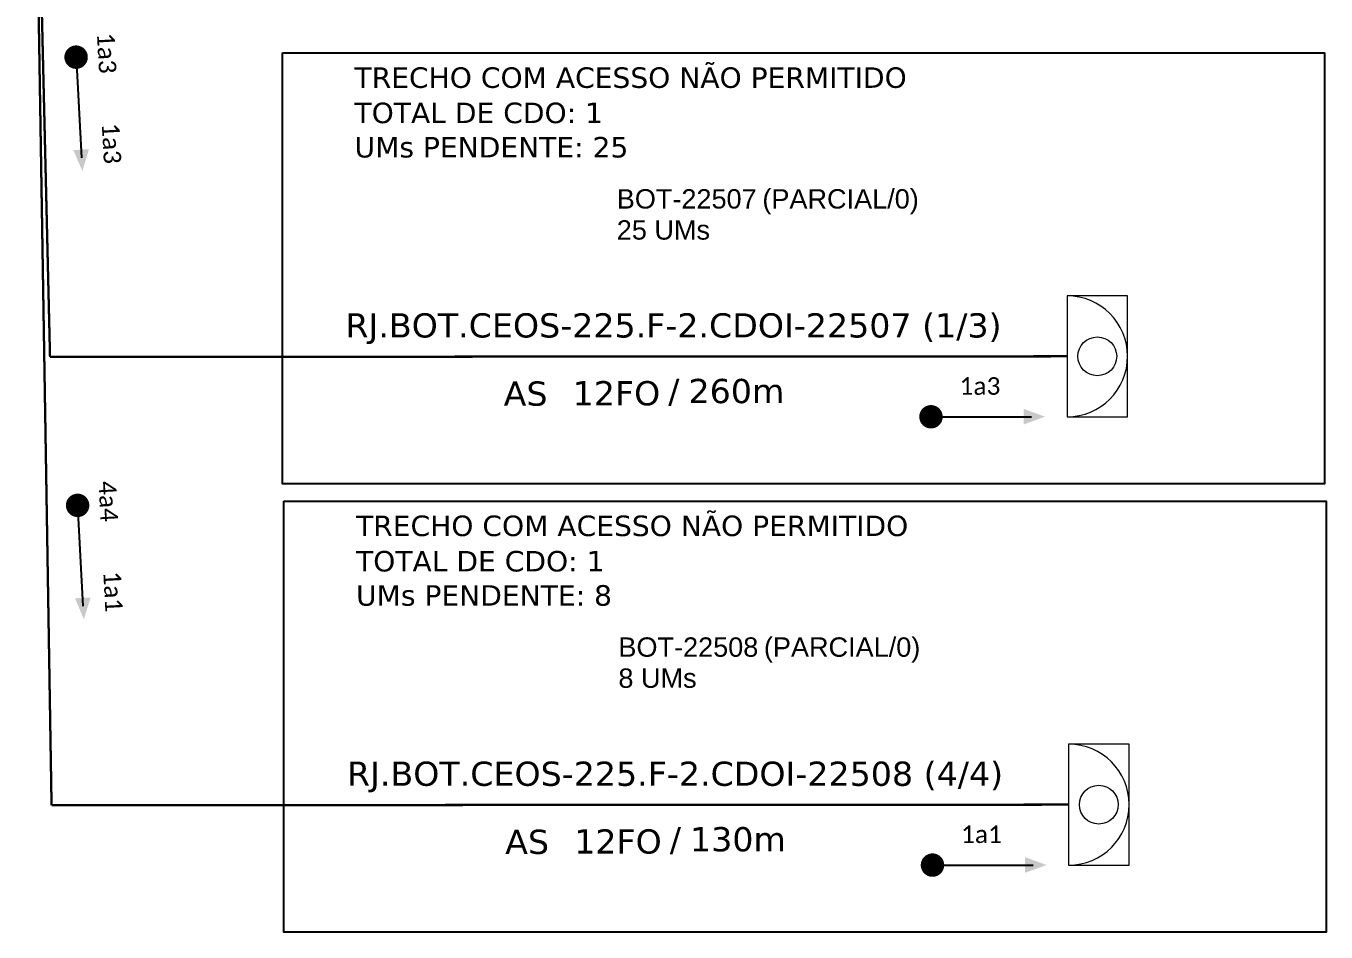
# Model space of a CAD drawing. Header units: metres. Extents: x -8.6 to 50.4, y -1.3 to 40.4.
# Drawn here: x 1.1081 to 1.2191, y -0.8063 to -0.729 of the extents above; entities that cross this region are included whole.
import ezdxf
from ezdxf.enums import TextEntityAlignment as Align

# ---------------------------------------------------------------- set-up
doc = ezdxf.new("R2010")
doc.units = ezdxf.units.M
for name, color, linetype, lineweight in [("20.0-LEGENDA DOS CDO'S", 1, 'Continuous', 0), ('20.1-CDO_INTERIOR', 1, 'Continuous', 0), ('40.1-ETIQUETAS', 1, 'Continuous', 20)]:
    doc.layers.add(name, color=color, linetype=linetype, lineweight=lineweight)
doc.layers.add('CAP a instalar', color=1, linetype='Continuous')
doc.layers.add('SETA', color=7, linetype='Continuous')
doc.styles.add('ARIAL', font='arial.ttf')
doc.styles.add('siredit', font='verdana.ttf')
doc.styles.get("Standard").update_dxf_attribs({"font": 'arial.ttf'})

# ---------------------------------------------------------------- blocks, each defined once
blk = doc.blocks.new('ETIQUETA_RS5F')
at = {"layer": '40.1-ETIQUETAS', "color": 0, "style": 'siredit'}
blk.add_text('/', height=1.5, dxfattribs=at).set_placement((1.549, -1.954), align=Align.MIDDLE_RIGHT)
for tag, p in [('ETIQUETA_R_PRIMARIA', (1.183, 4.104)), ('ETIQUETA_R_SECUNDARIA', (1.183, 2.104)), ('F_ATIVAS/F_MORTAS', (1.112, -4.245))]:
    blk.add_attdef(tag, text='', height=1.5, dxfattribs=at).set_placement(p, align=Align.MIDDLE_CENTER)
for tag, p in [('TIPO_CABO', (-6.616, -2.115)), ('CAP_CABO', (0.367, -2.093))]:
    blk.add_attdef(tag, text='', height=1.5, dxfattribs=at).set_placement(p, align=Align.MIDDLE_RIGHT)
blk.add_attdef('METROS', text='', height=1.5, dxfattribs=at).set_placement((2.112, -1.954), align=Align.MIDDLE_LEFT)
for tag, p in [('FUSÃO_1', (0.818, -8.387)), ('FUSÃO_2', (0.818, -10.599)), ('FUSÃO_3', (0.818, -12.933)), ('FUSÃO_4', (0.818, -15.144)), ('FUSÃO_5', (0.818, -17.159))]:
    blk.add_attdef(tag, text='', height=1.5, dxfattribs=at).set_placement(p, align=Align.CENTER)
blk = doc.blocks.new('CDOI_INT')
at = {"layer": '20.1-CDO_INTERIOR', "color": 0, "lineweight": 18}
blk.add_lwpolyline([(4.25, -4.25), (4.25, 4.25), (0, 4.25), (0, -4.25)], close=True, dxfattribs=at)
blk.add_circle((2.125, 0), 1.36, dxfattribs=at)
blk.add_arc((0, 0), 4.25, 270, 90, dxfattribs=at)
at = {"layer": "20.0-LEGENDA DOS CDO'S", "color": 0, "style": 'ARIAL'}
for tag, p in [('CDO_N', (-0.083, 10.381)), ('SPLITER_1', (21.177, 10.381)), ('SPLITER_2', (21.194, 8.682)), ('SURVEY', (-0.078, 8.2)), ('SAP', (-0.083, 6.227)), ('1:XX', (5.944, -2.215)), ('UMS', (5.944, -4.243))]:
    blk.add_attdef(tag, p, '', height=1.36, dxfattribs=at)
blk.add_attdef('FIBRAS_UTILIZADAS', text='', height=1.36, dxfattribs=at).set_placement((15.339, 10.381), align=Align.CENTER)

msp = doc.modelspace()

# ---------------------------------------------------------------- linework, layer by layer
at = {"const_width": 0.001}
for points in [[(1.11239, -0.73116, 1), (1.11244, -0.73216, 1)], [(1.11239, -0.73116, 1), (1.11244, -0.73216, 1)], [(1.11239, -0.73116, 1), (1.11244, -0.73216, 1)], [(1.11239, -0.73116, 1), (1.11244, -0.73216, 1)], [(1.18486, -0.76235, 1), (1.18586, -0.76235, 1)], [(1.18486, -0.76235, 1), (1.18586, -0.76235, 1)], [(1.18486, -0.76235, 1), (1.18586, -0.76235, 1)], [(1.18486, -0.76235, 1), (1.18586, -0.76235, 1)], [(1.11252, -0.76941, 1), (1.11257, -0.77041, 1)], [(1.11252, -0.76941, 1), (1.11257, -0.77041, 1)], [(1.11252, -0.76941, 1), (1.11257, -0.77041, 1)], [(1.11252, -0.76941, 1), (1.11257, -0.77041, 1)], [(1.18499, -0.80061, 1), (1.18599, -0.80061, 1)], [(1.18499, -0.80061, 1), (1.18599, -0.80061, 1)], [(1.18499, -0.80061, 1), (1.18599, -0.80061, 1)], [(1.18499, -0.80061, 1), (1.18599, -0.80061, 1)]]:
    msp.add_lwpolyline(points, format="xyb", close=True, dxfattribs=at)
at = {"color": 3}
for points in [[(1.13002, -0.73129), (1.21893, -0.73129), (1.21893, -0.76806), (1.13002, -0.76806)], [(1.13002, -0.73129), (1.21893, -0.73129), (1.21893, -0.76806), (1.13002, -0.76806)], [(1.13002, -0.73129), (1.21893, -0.73129), (1.21893, -0.76806), (1.13002, -0.76806)], [(1.13002, -0.73129), (1.21893, -0.73129), (1.21893, -0.76806), (1.13002, -0.76806)], [(1.13015, -0.76955), (1.21907, -0.76955), (1.21907, -0.80632), (1.13015, -0.80632)], [(1.13015, -0.76955), (1.21907, -0.76955), (1.21907, -0.80632), (1.13015, -0.80632)], [(1.13015, -0.76955), (1.21907, -0.76955), (1.21907, -0.80632), (1.13015, -0.80632)], [(1.13015, -0.76955), (1.21907, -0.76955), (1.21907, -0.80632), (1.13015, -0.80632)]]:
    msp.add_lwpolyline(points, close=True, dxfattribs=at)
at = {"layer": 'CAP a instalar', "color": 8, "ltscale": 5, "const_width": 0.0002}
for points in [[(1.10824, -0.67491), (1.11019, -0.75724)], [(1.10824, -0.67491), (1.11019, -0.75724)], [(1.10824, -0.67491), (1.11019, -0.75724)], [(1.10824, -0.67491), (1.11019, -0.75724)], [(1.10836, -0.67498), (1.11032, -0.7955)], [(1.10836, -0.67498), (1.11032, -0.7955)], [(1.10836, -0.67498), (1.11032, -0.7955)], [(1.10836, -0.67498), (1.11032, -0.7955)], [(1.11019, -0.75724), (1.19697, -0.75719)], [(1.11019, -0.75724), (1.19697, -0.75719)], [(1.11019, -0.75724), (1.19697, -0.75719)], [(1.11019, -0.75724), (1.19697, -0.75719)], [(1.11032, -0.7955), (1.1971, -0.79545)], [(1.11032, -0.7955), (1.1971, -0.79545)], [(1.11032, -0.7955), (1.1971, -0.79545)], [(1.11032, -0.7955), (1.1971, -0.79545)]]:
    msp.add_lwpolyline(points, dxfattribs=at)
at = {"layer": 'SETA'}
for points in [[(1.11241, -0.73166), (1.11287, -0.74024)], [(1.11241, -0.73166), (1.11287, -0.74024)], [(1.11241, -0.73166), (1.11287, -0.74024)], [(1.11241, -0.73166), (1.11287, -0.74024)], [(1.18536, -0.76235), (1.19395, -0.76235)], [(1.18536, -0.76235), (1.19395, -0.76235)], [(1.18536, -0.76235), (1.19395, -0.76235)], [(1.18536, -0.76235), (1.19395, -0.76235)], [(1.11254, -0.76991), (1.113, -0.7785)], [(1.11254, -0.76991), (1.113, -0.7785)], [(1.11254, -0.76991), (1.113, -0.7785)], [(1.11254, -0.76991), (1.113, -0.7785)], [(1.18549, -0.80061), (1.19408, -0.80061)], [(1.18549, -0.80061), (1.19408, -0.80061)], [(1.18549, -0.80061), (1.19408, -0.80061)], [(1.18549, -0.80061), (1.19408, -0.80061)]]:
    msp.add_lwpolyline(points, dxfattribs=at)
for points in [[(1.11351, -0.73952), (1.11295, -0.74138), (1.11218, -0.73959)], [(1.11351, -0.73952), (1.11295, -0.74138), (1.11218, -0.73959)], [(1.11351, -0.73952), (1.11295, -0.74138), (1.11218, -0.73959)], [(1.11351, -0.73952), (1.11295, -0.74138), (1.11218, -0.73959)], [(1.19326, -0.76167), (1.19509, -0.76234), (1.19326, -0.76301)], [(1.19326, -0.76167), (1.19509, -0.76234), (1.19326, -0.76301)], [(1.19326, -0.76167), (1.19509, -0.76234), (1.19326, -0.76301)], [(1.19326, -0.76167), (1.19509, -0.76234), (1.19326, -0.76301)], [(1.11365, -0.77777), (1.11308, -0.77964), (1.11232, -0.77784)], [(1.11365, -0.77777), (1.11308, -0.77964), (1.11232, -0.77784)], [(1.11365, -0.77777), (1.11308, -0.77964), (1.11232, -0.77784)], [(1.11365, -0.77777), (1.11308, -0.77964), (1.11232, -0.77784)], [(1.19339, -0.79993), (1.19523, -0.8006), (1.19339, -0.80126)], [(1.19339, -0.79993), (1.19523, -0.8006), (1.19339, -0.80126)], [(1.19339, -0.79993), (1.19523, -0.8006), (1.19339, -0.80126)], [(1.19339, -0.79993), (1.19523, -0.8006), (1.19339, -0.80126)]]:
    msp.add_solid(points, dxfattribs=at)

# ---------------------------------------------------------------- block references
at = {"layer": 'CAP a instalar', "color": 8, "ltscale": 5}
ref = msp.add_blockref('CDOI_INT', (1.19697, -0.75719), dxfattribs=dict(at, xscale=0.00121541625498503, yscale=0.00121541625498503, zscale=0.00121541625498503))
ref.add_attrib('CDO_N', 'BOT-22507', (1.15855, -0.74458), dxfattribs={"layer": "20.0-LEGENDA DOS CDO'S", "color": 0, "height": 0.001653, "style": 'ARIAL'})
ref.add_attrib('FIBRAS_UTILIZADAS', '         (PARCIAL/0)', dxfattribs={"layer": "20.0-LEGENDA DOS CDO'S", "color": 0, "height": 0.0016533, "style": 'ARIAL'}).set_placement((1.17476, -0.74458), align=Align.CENTER)
ref.add_attrib('SURVEY', '25 UMs', (1.15855, -0.74723), dxfattribs={"layer": "20.0-LEGENDA DOS CDO'S", "color": 0, "height": 0.001653, "style": 'ARIAL'})
ref = msp.add_blockref('CDOI_INT', (1.19697, -0.75719), dxfattribs=dict(at, xscale=0.00121541625498503, yscale=0.00121541625498503, zscale=0.00121541625498503))
ref.add_attrib('CDO_N', 'BOT-22507', (1.15855, -0.74458), dxfattribs={"layer": "20.0-LEGENDA DOS CDO'S", "color": 0, "height": 0.001653, "style": 'ARIAL'})
ref.add_attrib('FIBRAS_UTILIZADAS', '         (PARCIAL/0)', dxfattribs={"layer": "20.0-LEGENDA DOS CDO'S", "color": 0, "height": 0.0016533, "style": 'ARIAL'}).set_placement((1.17476, -0.74458), align=Align.CENTER)
ref.add_attrib('SURVEY', '25 UMs', (1.15855, -0.74723), dxfattribs={"layer": "20.0-LEGENDA DOS CDO'S", "color": 0, "height": 0.001653, "style": 'ARIAL'})
ref = msp.add_blockref('CDOI_INT', (1.19697, -0.75719), dxfattribs=dict(at, xscale=0.00121541625498503, yscale=0.00121541625498503, zscale=0.00121541625498503))
ref.add_attrib('CDO_N', 'BOT-22507', (1.15855, -0.74458), dxfattribs={"layer": "20.0-LEGENDA DOS CDO'S", "color": 0, "height": 0.001653, "style": 'ARIAL'})
ref.add_attrib('FIBRAS_UTILIZADAS', '         (PARCIAL/0)', dxfattribs={"layer": "20.0-LEGENDA DOS CDO'S", "color": 0, "height": 0.0016533, "style": 'ARIAL'}).set_placement((1.17476, -0.74458), align=Align.CENTER)
ref.add_attrib('SURVEY', '25 UMs', (1.15855, -0.74723), dxfattribs={"layer": "20.0-LEGENDA DOS CDO'S", "color": 0, "height": 0.001653, "style": 'ARIAL'})
ref = msp.add_blockref('CDOI_INT', (1.19697, -0.75719), dxfattribs=dict(at, xscale=0.00121541625498503, yscale=0.00121541625498503, zscale=0.00121541625498503))
ref.add_attrib('CDO_N', 'BOT-22507', (1.15855, -0.74458), dxfattribs={"layer": "20.0-LEGENDA DOS CDO'S", "color": 0, "height": 0.001653, "style": 'ARIAL'})
ref.add_attrib('FIBRAS_UTILIZADAS', '         (PARCIAL/0)', dxfattribs={"layer": "20.0-LEGENDA DOS CDO'S", "color": 0, "height": 0.0016533, "style": 'ARIAL'}).set_placement((1.17476, -0.74458), align=Align.CENTER)
ref.add_attrib('SURVEY', '25 UMs', (1.15855, -0.74723), dxfattribs={"layer": "20.0-LEGENDA DOS CDO'S", "color": 0, "height": 0.001653, "style": 'ARIAL'})
ref = msp.add_blockref('ETIQUETA_RS5F', (1.16176, -0.75745), dxfattribs=dict(at, xscale=0.001378472709545349, yscale=0.001378472709545349, zscale=0.001378472709545349))
ref.add_attrib('ETIQUETA_R_SECUNDARIA', 'RJ.BOT.CEOS-225.F-2.CDOI-22507 (1/3)', dxfattribs={"layer": '40.1-ETIQUETAS', "color": 0, "height": 0.0020677, "style": 'siredit'}).set_placement((1.16339, -0.75455), align=Align.MIDDLE_CENTER)
ref.add_attrib('TIPO_CABO', 'AS', dxfattribs={"layer": '40.1-ETIQUETAS', "color": 0, "height": 0.002068, "style": 'siredit'}).set_placement((1.15264, -0.76037), align=Align.MIDDLE_RIGHT)
ref.add_attrib('CAP_CABO', '12FO', dxfattribs={"layer": '40.1-ETIQUETAS', "color": 0, "height": 0.002068, "style": 'siredit'}).set_placement((1.16226, -0.76034), align=Align.MIDDLE_RIGHT)
ref.add_attrib('METROS', '260m', dxfattribs={"layer": '40.1-ETIQUETAS', "color": 0, "height": 0.002068, "style": 'siredit'}).set_placement((1.16467, -0.76015), align=Align.MIDDLE_LEFT)
ref = msp.add_blockref('ETIQUETA_RS5F', (1.16176, -0.75745), dxfattribs=dict(at, xscale=0.001378472709545349, yscale=0.001378472709545349, zscale=0.001378472709545349))
ref.add_attrib('ETIQUETA_R_SECUNDARIA', 'RJ.BOT.CEOS-225.F-2.CDOI-22507 (1/3)', dxfattribs={"layer": '40.1-ETIQUETAS', "color": 0, "height": 0.0020677, "style": 'siredit'}).set_placement((1.16339, -0.75455), align=Align.MIDDLE_CENTER)
ref.add_attrib('TIPO_CABO', 'AS', dxfattribs={"layer": '40.1-ETIQUETAS', "color": 0, "height": 0.002068, "style": 'siredit'}).set_placement((1.15264, -0.76037), align=Align.MIDDLE_RIGHT)
ref.add_attrib('CAP_CABO', '12FO', dxfattribs={"layer": '40.1-ETIQUETAS', "color": 0, "height": 0.002068, "style": 'siredit'}).set_placement((1.16226, -0.76034), align=Align.MIDDLE_RIGHT)
ref.add_attrib('METROS', '260m', dxfattribs={"layer": '40.1-ETIQUETAS', "color": 0, "height": 0.002068, "style": 'siredit'}).set_placement((1.16467, -0.76015), align=Align.MIDDLE_LEFT)
ref = msp.add_blockref('ETIQUETA_RS5F', (1.16176, -0.75745), dxfattribs=dict(at, xscale=0.001378472709545349, yscale=0.001378472709545349, zscale=0.001378472709545349))
ref.add_attrib('ETIQUETA_R_SECUNDARIA', 'RJ.BOT.CEOS-225.F-2.CDOI-22507 (1/3)', dxfattribs={"layer": '40.1-ETIQUETAS', "color": 0, "height": 0.0020677, "style": 'siredit'}).set_placement((1.16339, -0.75455), align=Align.MIDDLE_CENTER)
ref.add_attrib('TIPO_CABO', 'AS', dxfattribs={"layer": '40.1-ETIQUETAS', "color": 0, "height": 0.002068, "style": 'siredit'}).set_placement((1.15264, -0.76037), align=Align.MIDDLE_RIGHT)
ref.add_attrib('CAP_CABO', '12FO', dxfattribs={"layer": '40.1-ETIQUETAS', "color": 0, "height": 0.002068, "style": 'siredit'}).set_placement((1.16226, -0.76034), align=Align.MIDDLE_RIGHT)
ref.add_attrib('METROS', '260m', dxfattribs={"layer": '40.1-ETIQUETAS', "color": 0, "height": 0.002068, "style": 'siredit'}).set_placement((1.16467, -0.76015), align=Align.MIDDLE_LEFT)
ref = msp.add_blockref('ETIQUETA_RS5F', (1.16176, -0.75745), dxfattribs=dict(at, xscale=0.001378472709545349, yscale=0.001378472709545349, zscale=0.001378472709545349))
ref.add_attrib('ETIQUETA_R_SECUNDARIA', 'RJ.BOT.CEOS-225.F-2.CDOI-22507 (1/3)', dxfattribs={"layer": '40.1-ETIQUETAS', "color": 0, "height": 0.0020677, "style": 'siredit'}).set_placement((1.16339, -0.75455), align=Align.MIDDLE_CENTER)
ref.add_attrib('TIPO_CABO', 'AS', dxfattribs={"layer": '40.1-ETIQUETAS', "color": 0, "height": 0.002068, "style": 'siredit'}).set_placement((1.15264, -0.76037), align=Align.MIDDLE_RIGHT)
ref.add_attrib('CAP_CABO', '12FO', dxfattribs={"layer": '40.1-ETIQUETAS', "color": 0, "height": 0.002068, "style": 'siredit'}).set_placement((1.16226, -0.76034), align=Align.MIDDLE_RIGHT)
ref.add_attrib('METROS', '260m', dxfattribs={"layer": '40.1-ETIQUETAS', "color": 0, "height": 0.002068, "style": 'siredit'}).set_placement((1.16467, -0.76015), align=Align.MIDDLE_LEFT)
ref = msp.add_blockref('CDOI_INT', (1.1971, -0.79545), dxfattribs=dict(at, xscale=0.00121541625498503, yscale=0.00121541625498503, zscale=0.00121541625498503))
ref.add_attrib('CDO_N', 'BOT-22508', (1.15869, -0.78283), dxfattribs={"layer": "20.0-LEGENDA DOS CDO'S", "color": 0, "height": 0.001653, "style": 'ARIAL'})
ref.add_attrib('FIBRAS_UTILIZADAS', '         (PARCIAL/0)', dxfattribs={"layer": "20.0-LEGENDA DOS CDO'S", "color": 0, "height": 0.0016533, "style": 'ARIAL'}).set_placement((1.17489, -0.78283), align=Align.CENTER)
ref.add_attrib('SURVEY', '8 UMs', (1.15869, -0.78548), dxfattribs={"layer": "20.0-LEGENDA DOS CDO'S", "color": 0, "height": 0.001653, "style": 'ARIAL'})
ref = msp.add_blockref('CDOI_INT', (1.1971, -0.79545), dxfattribs=dict(at, xscale=0.00121541625498503, yscale=0.00121541625498503, zscale=0.00121541625498503))
ref.add_attrib('CDO_N', 'BOT-22508', (1.15869, -0.78283), dxfattribs={"layer": "20.0-LEGENDA DOS CDO'S", "color": 0, "height": 0.001653, "style": 'ARIAL'})
ref.add_attrib('FIBRAS_UTILIZADAS', '         (PARCIAL/0)', dxfattribs={"layer": "20.0-LEGENDA DOS CDO'S", "color": 0, "height": 0.0016533, "style": 'ARIAL'}).set_placement((1.17489, -0.78283), align=Align.CENTER)
ref.add_attrib('SURVEY', '8 UMs', (1.15869, -0.78548), dxfattribs={"layer": "20.0-LEGENDA DOS CDO'S", "color": 0, "height": 0.001653, "style": 'ARIAL'})
ref = msp.add_blockref('CDOI_INT', (1.1971, -0.79545), dxfattribs=dict(at, xscale=0.00121541625498503, yscale=0.00121541625498503, zscale=0.00121541625498503))
ref.add_attrib('CDO_N', 'BOT-22508', (1.15869, -0.78283), dxfattribs={"layer": "20.0-LEGENDA DOS CDO'S", "color": 0, "height": 0.001653, "style": 'ARIAL'})
ref.add_attrib('FIBRAS_UTILIZADAS', '         (PARCIAL/0)', dxfattribs={"layer": "20.0-LEGENDA DOS CDO'S", "color": 0, "height": 0.0016533, "style": 'ARIAL'}).set_placement((1.17489, -0.78283), align=Align.CENTER)
ref.add_attrib('SURVEY', '8 UMs', (1.15869, -0.78548), dxfattribs={"layer": "20.0-LEGENDA DOS CDO'S", "color": 0, "height": 0.001653, "style": 'ARIAL'})
ref = msp.add_blockref('CDOI_INT', (1.1971, -0.79545), dxfattribs=dict(at, xscale=0.00121541625498503, yscale=0.00121541625498503, zscale=0.00121541625498503))
ref.add_attrib('CDO_N', 'BOT-22508', (1.15869, -0.78283), dxfattribs={"layer": "20.0-LEGENDA DOS CDO'S", "color": 0, "height": 0.001653, "style": 'ARIAL'})
ref.add_attrib('FIBRAS_UTILIZADAS', '         (PARCIAL/0)', dxfattribs={"layer": "20.0-LEGENDA DOS CDO'S", "color": 0, "height": 0.0016533, "style": 'ARIAL'}).set_placement((1.17489, -0.78283), align=Align.CENTER)
ref.add_attrib('SURVEY', '8 UMs', (1.15869, -0.78548), dxfattribs={"layer": "20.0-LEGENDA DOS CDO'S", "color": 0, "height": 0.001653, "style": 'ARIAL'})
ref = msp.add_blockref('ETIQUETA_RS5F', (1.16189, -0.79571), dxfattribs=dict(at, xscale=0.001378472709545349, yscale=0.001378472709545349, zscale=0.001378472709545349))
ref.add_attrib('ETIQUETA_R_SECUNDARIA', 'RJ.BOT.CEOS-225.F-2.CDOI-22508 (4/4)', dxfattribs={"layer": '40.1-ETIQUETAS', "color": 0, "height": 0.0020677, "style": 'siredit'}).set_placement((1.16352, -0.79281), align=Align.MIDDLE_CENTER)
ref.add_attrib('TIPO_CABO', 'AS', dxfattribs={"layer": '40.1-ETIQUETAS', "color": 0, "height": 0.002068, "style": 'siredit'}).set_placement((1.15277, -0.79862), align=Align.MIDDLE_RIGHT)
ref.add_attrib('CAP_CABO', '12FO', dxfattribs={"layer": '40.1-ETIQUETAS', "color": 0, "height": 0.002068, "style": 'siredit'}).set_placement((1.16239, -0.79859), align=Align.MIDDLE_RIGHT)
ref.add_attrib('METROS', '130m', dxfattribs={"layer": '40.1-ETIQUETAS', "color": 0, "height": 0.002068, "style": 'siredit'}).set_placement((1.1648, -0.7984), align=Align.MIDDLE_LEFT)
ref = msp.add_blockref('ETIQUETA_RS5F', (1.16189, -0.79571), dxfattribs=dict(at, xscale=0.001378472709545349, yscale=0.001378472709545349, zscale=0.001378472709545349))
ref.add_attrib('ETIQUETA_R_SECUNDARIA', 'RJ.BOT.CEOS-225.F-2.CDOI-22508 (4/4)', dxfattribs={"layer": '40.1-ETIQUETAS', "color": 0, "height": 0.0020677, "style": 'siredit'}).set_placement((1.16352, -0.79281), align=Align.MIDDLE_CENTER)
ref.add_attrib('TIPO_CABO', 'AS', dxfattribs={"layer": '40.1-ETIQUETAS', "color": 0, "height": 0.002068, "style": 'siredit'}).set_placement((1.15277, -0.79862), align=Align.MIDDLE_RIGHT)
ref.add_attrib('CAP_CABO', '12FO', dxfattribs={"layer": '40.1-ETIQUETAS', "color": 0, "height": 0.002068, "style": 'siredit'}).set_placement((1.16239, -0.79859), align=Align.MIDDLE_RIGHT)
ref.add_attrib('METROS', '130m', dxfattribs={"layer": '40.1-ETIQUETAS', "color": 0, "height": 0.002068, "style": 'siredit'}).set_placement((1.1648, -0.7984), align=Align.MIDDLE_LEFT)
ref = msp.add_blockref('ETIQUETA_RS5F', (1.16189, -0.79571), dxfattribs=dict(at, xscale=0.001378472709545349, yscale=0.001378472709545349, zscale=0.001378472709545349))
ref.add_attrib('ETIQUETA_R_SECUNDARIA', 'RJ.BOT.CEOS-225.F-2.CDOI-22508 (4/4)', dxfattribs={"layer": '40.1-ETIQUETAS', "color": 0, "height": 0.0020677, "style": 'siredit'}).set_placement((1.16352, -0.79281), align=Align.MIDDLE_CENTER)
ref.add_attrib('TIPO_CABO', 'AS', dxfattribs={"layer": '40.1-ETIQUETAS', "color": 0, "height": 0.002068, "style": 'siredit'}).set_placement((1.15277, -0.79862), align=Align.MIDDLE_RIGHT)
ref.add_attrib('CAP_CABO', '12FO', dxfattribs={"layer": '40.1-ETIQUETAS', "color": 0, "height": 0.002068, "style": 'siredit'}).set_placement((1.16239, -0.79859), align=Align.MIDDLE_RIGHT)
ref.add_attrib('METROS', '130m', dxfattribs={"layer": '40.1-ETIQUETAS', "color": 0, "height": 0.002068, "style": 'siredit'}).set_placement((1.1648, -0.7984), align=Align.MIDDLE_LEFT)
ref = msp.add_blockref('ETIQUETA_RS5F', (1.16189, -0.79571), dxfattribs=dict(at, xscale=0.001378472709545349, yscale=0.001378472709545349, zscale=0.001378472709545349))
ref.add_attrib('ETIQUETA_R_SECUNDARIA', 'RJ.BOT.CEOS-225.F-2.CDOI-22508 (4/4)', dxfattribs={"layer": '40.1-ETIQUETAS', "color": 0, "height": 0.0020677, "style": 'siredit'}).set_placement((1.16352, -0.79281), align=Align.MIDDLE_CENTER)
ref.add_attrib('TIPO_CABO', 'AS', dxfattribs={"layer": '40.1-ETIQUETAS', "color": 0, "height": 0.002068, "style": 'siredit'}).set_placement((1.15277, -0.79862), align=Align.MIDDLE_RIGHT)
ref.add_attrib('CAP_CABO', '12FO', dxfattribs={"layer": '40.1-ETIQUETAS', "color": 0, "height": 0.002068, "style": 'siredit'}).set_placement((1.16239, -0.79859), align=Align.MIDDLE_RIGHT)
ref.add_attrib('METROS', '130m', dxfattribs={"layer": '40.1-ETIQUETAS', "color": 0, "height": 0.002068, "style": 'siredit'}).set_placement((1.1648, -0.7984), align=Align.MIDDLE_LEFT)

# ---------------------------------------------------------------- texts
at = {"color": 3, "style": 'siredit'}
for s, p in [('TRECHO COM ACESSO NÃO PERMITIDO', (1.13617, -0.73428)), ('TRECHO COM ACESSO NÃO PERMITIDO', (1.13617, -0.73428)), ('TRECHO COM ACESSO NÃO PERMITIDO', (1.13617, -0.73428)), ('TRECHO COM ACESSO NÃO PERMITIDO', (1.13617, -0.73428)), ('TOTAL DE CDO: 1', (1.13617, -0.73729)), ('TOTAL DE CDO: 1', (1.13617, -0.73729)), ('TOTAL DE CDO: 1', (1.13617, -0.73729)), ('TOTAL DE CDO: 1', (1.13617, -0.73729)), ('UMs PENDENTE: 25', (1.13617, -0.74022)), ('UMs PENDENTE: 25', (1.13617, -0.74022)), ('UMs PENDENTE: 25', (1.13617, -0.74022)), ('UMs PENDENTE: 25', (1.13617, -0.74022)), ('TRECHO COM ACESSO NÃO PERMITIDO', (1.1363, -0.77253)), ('TRECHO COM ACESSO NÃO PERMITIDO', (1.1363, -0.77253)), ('TRECHO COM ACESSO NÃO PERMITIDO', (1.1363, -0.77253)), ('TRECHO COM ACESSO NÃO PERMITIDO', (1.1363, -0.77253)), ('TOTAL DE CDO: 1', (1.1363, -0.77555)), ('TOTAL DE CDO: 1', (1.1363, -0.77555)), ('TOTAL DE CDO: 1', (1.1363, -0.77555)), ('TOTAL DE CDO: 1', (1.1363, -0.77555)), ('UMs PENDENTE: 8', (1.1363, -0.77847)), ('UMs PENDENTE: 8', (1.1363, -0.77847)), ('UMs PENDENTE: 8', (1.1363, -0.77847)), ('UMs PENDENTE: 8', (1.1363, -0.77847))]:
    msp.add_text(s, height=0.0017496, dxfattribs=at).set_placement(p)
at = {"char_height": 0.0015, "width": 0.0253588, "attachment_point": 5, "rotation": 273.0661}
for s, insert in [('\\C7;\\fCalibri|b0|i0|c0|p34;1a3        1a3', (1.11523, -0.73517)), ('\\C7;\\fCalibri|b0|i0|c0|p34;1a3        1a3', (1.11523, -0.73517)), ('\\C7;\\fCalibri|b0|i0|c0|p34;1a3        1a3', (1.11523, -0.73517)), ('\\C7;\\fCalibri|b0|i0|c0|p34;1a3        1a3', (1.11523, -0.73517)), ('\\C7;\\fCalibri|b0|i0|c0|p34;4a4        1a1', (1.11536, -0.77342)), ('\\C7;\\fCalibri|b0|i0|c0|p34;4a4        1a1', (1.11536, -0.77342)), ('\\C7;\\fCalibri|b0|i0|c0|p34;4a4        1a1', (1.11536, -0.77342)), ('\\C7;\\fCalibri|b0|i0|c0|p34;4a4        1a1', (1.11536, -0.77342))]:
    msp.add_mtext(s, dxfattribs=dict(at, insert=insert))
at = {"char_height": 0.0015, "width": 0.0253588, "attachment_point": 5}
for s, insert in [('\\C7;\\fCalibri|b0|i0|c0|p34;  1a3', (1.18901, -0.75973)), ('\\C7;\\fCalibri|b0|i0|c0|p34;  1a3', (1.18901, -0.75973)), ('\\C7;\\fCalibri|b0|i0|c0|p34;  1a3', (1.18901, -0.75973)), ('\\C7;\\fCalibri|b0|i0|c0|p34;  1a3', (1.18901, -0.75973)), ('\\C7;\\fCalibri|b0|i0|c0|p34;  1a1', (1.18914, -0.79798)), ('\\C7;\\fCalibri|b0|i0|c0|p34;  1a1', (1.18914, -0.79798)), ('\\C7;\\fCalibri|b0|i0|c0|p34;  1a1', (1.18914, -0.79798)), ('\\C7;\\fCalibri|b0|i0|c0|p34;  1a1', (1.18914, -0.79798))]:
    msp.add_mtext(s, dxfattribs=dict(at, insert=insert))

doc.saveas('drawing.dxf')
